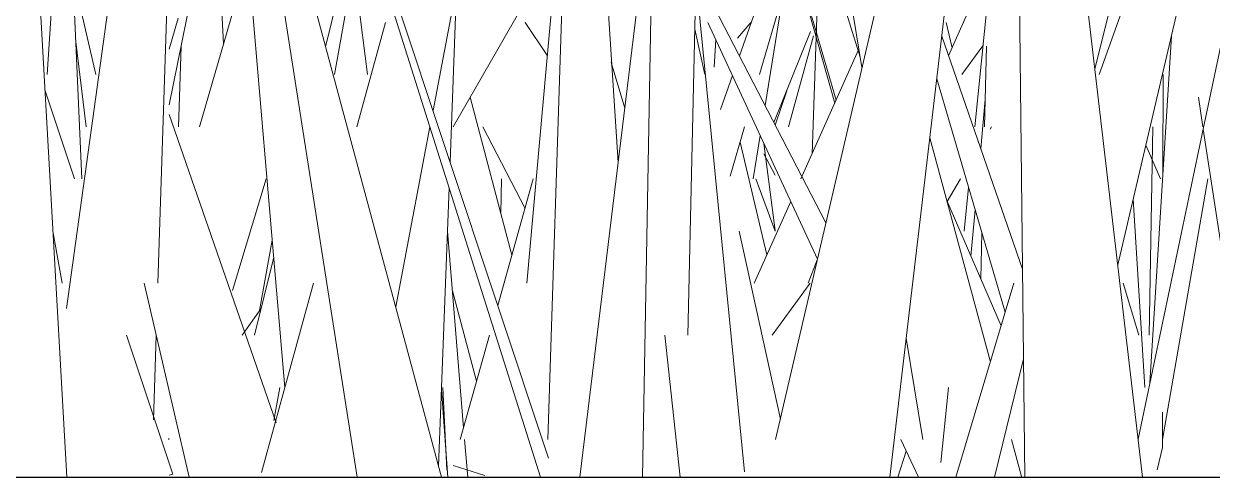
# Model space of a CAD drawing. Header units: millimetres. Extents: x -9575 to 27274, y -4387 to 11354.
# Drawn here: x -6782.2 to -6719.4, y 3048 to 3072 of the extents above; entities that cross this region are included whole.
import ezdxf

# ---------------------------------------------------------------- set-up
doc = ezdxf.new("R2010")
doc.units = ezdxf.units.MM
doc.layers.add('G-IMPT', color=8, linetype='Continuous', lineweight=9)

# ---------------------------------------------------------------- blocks, each defined once
blk = doc.blocks.new('Grass Array - 25_dwg-V49-North')
at = {"layer": 'G-IMPT'}
for p, q in [((-6729.26, 3048), (-6729.916, 3106.911)), ((-6779.946, 3056.935), (-6773.672, 3102.153)), ((-6754.308, 3100.295), (-6760.558, 3067.404)), ((-6736.4, 3048), (-6730.666, 3096.895)), ((-6728.691, 3096.418), (-6723.037, 3048)), ((-6773.031, 3095.983), (-6771.635, 3070.938)), ((-6725.339, 3069.306), (-6715.694, 3096.21)), ((-6737.877, 3069.687), (-6741.818, 3093.796)), ((-6769.135, 3093.244), (-6754.454, 3049.012)), ((-6754.878, 3048), (-6769.135, 3093.244)), ((-6773.987, 3092.52), (-6775.107, 3058.27)), ((-6771.523, 3089.394), (-6768.394, 3052.752)), ((-6752.333, 3089.081), (-6750.77, 3064.652)), ((-6717.734, 3087.496), (-6724.35, 3059.245)), ((-6764.563, 3048), (-6770.732, 3087.437)), ((-6725.558, 3069.589), (-6721.465, 3086.217)), ((-6719.828, 3066.418), (-6715.841, 3085.376)), ((-6754.878, 3048), (-6766.517, 3084.934)), ((-6780.011, 3083.72), (-6780.971, 3069.306)), ((-6779.13, 3063.788), (-6780.011, 3083.72)), ((-6781.864, 3082.336), (-6779.927, 3048)), ((-6753.43, 3082.278), (-6755.603, 3058.27)), ((-6754.488, 3049.993), (-6753.43, 3082.278)), ((-6768.85, 3080.453), (-6760.103, 3048)), ((-6747.23, 3080.255), (-6744.094, 3048.286)), ((-6737.966, 3070.228), (-6741.128, 3080.399)), ((-6748.917, 3079.869), (-6752.798, 3048)), ((-6749.481, 3048), (-6748.917, 3079.869)), ((-6744.359, 3070.302), (-6741.123, 3079.479)), ((-6774.506, 3067.702), (-6772.524, 3077.551)), ((-6765.763, 3069.306), (-6764.313, 3077.582)), ((-6740.903, 3077.582), (-6743.295, 3069.306)), ((-6736.047, 3077.582), (-6742.443, 3049.993)), ((-6779.13, 3063.788), (-6779.731, 3077.389)), ((-6740.128, 3076.402), (-6740.517, 3065.114)), ((-6765.122, 3075.345), (-6766.244, 3070.785)), ((-6754.381, 3075.441), (-6759.495, 3066.547)), ((-6733.299, 3070.301), (-6731.107, 3075.283)), ((-6779.606, 3074.562), (-6778.39, 3069.306)), ((-6770.503, 3074.823), (-6772.915, 3066.547)), ((-6764.727, 3074.823), (-6764.017, 3069.306)), ((-6746.651, 3074.351), (-6747.084, 3055.511)), ((-6739.319, 3067.798), (-6741.281, 3074.823)), ((-6740.41, 3071.936), (-6741.252, 3074.823)), ((-6731.107, 3074.584), (-6731.916, 3066.547)), ((-6759.658, 3064.692), (-6759.31, 3073.975)), ((-6749.481, 3048), (-6749.018, 3074.178)), ((-6739.786, 3061.456), (-6746.333, 3074.119)), ((-6743.001, 3067.674), (-6742.013, 3073.741)), ((-6774.031, 3072.301), (-6774.506, 3070.65)), ((-6764.592, 3066.547), (-6763.071, 3072.065)), ((-6755.681, 3072.065), (-6754.514, 3070.297)), ((-6746.023, 3072.065), (-6740.231, 3059.536)), ((-6744.461, 3071.23), (-6743.762, 3072.065)), ((-6740.41, 3071.936), (-6739.249, 3067.954)), ((-6733.109, 3070.732), (-6733.428, 3072.065)), ((-6746.183, 3069.306), (-6746.711, 3071.721)), ((-6745.687, 3069.704), (-6745.606, 3071.161)), ((-6742.531, 3066.767), (-6740.592, 3071.589)), ((-6741.767, 3066.547), (-6740.435, 3071.352)), ((-6733.662, 3071.348), (-6729.382, 3059.004)), ((-6721.516, 3071.348), (-6722.652, 3052.978)), ((-6778.902, 3066.547), (-6779.451, 3071.04)), ((-6774.013, 3066.547), (-6773.878, 3070.821)), ((-6738.076, 3070.582), (-6741.109, 3063.788)), ((-6732.594, 3069.306), (-6731.485, 3070.832)), ((-6731.396, 3066.547), (-6731.288, 3070.805)), ((-6751.139, 3069.944), (-6750.418, 3067.54)), ((-6745.359, 3067.464), (-6744.726, 3069.259)), ((-6721.963, 3064.123), (-6721.954, 3069.306)), ((-6730.304, 3056.735), (-6733.927, 3069.09)), ((-6779.519, 3063.788), (-6781.083, 3068.496)), ((-6756.389, 3059.747), (-6758.594, 3068.114)), ((-6742.461, 3066.631), (-6741.855, 3068.448)), ((-6731.359, 3067.989), (-6731.598, 3065.393)), ((-6719.848, 3066.547), (-6720.087, 3068.114)), ((-6768.86, 3050.884), (-6774.506, 3067.201)), ((-6760.722, 3066.545), (-6762.533, 3057.015)), ((-6757.917, 3066.547), (-6755.695, 3062.227)), ((-6744.092, 3066.547), (-6744.844, 3063.942)), ((-6731.029, 3066.547), (-6731.107, 3066.416)), ((-6719.828, 3066.418), (-6723.274, 3050.022)), ((-6722.499, 3066.547), (-6722.691, 3055.511)), ((-6719.828, 3066.418), (-6717.018, 3048)), ((-6742.906, 3059.765), (-6744.325, 3065.739)), ((-6743.633, 3063.788), (-6743.259, 3066.086)), ((-6742.472, 3061.06), (-6743.065, 3065.666)), ((-6734.294, 3065.956), (-6731.107, 3054.163)), ((-6722.869, 3065.572), (-6722.087, 3063.788)), ((-6743.074, 3065.115), (-6742.475, 3063.989)), ((-6771.168, 3057.883), (-6769.381, 3063.788)), ((-6757.133, 3057.084), (-6755.259, 3063.788)), ((-6757.133, 3057.084), (-6755.259, 3063.788)), ((-6756.936, 3063.788), (-6756.977, 3061.981)), ((-6743.493, 3063.788), (-6742.461, 3061.029)), ((-6732.665, 3063.788), (-6733.376, 3062.588)), ((-6719.59, 3063.788), (-6721.985, 3049.993)), ((-6760.263, 3048.593), (-6759.709, 3063.333)), ((-6732.24, 3063.336), (-6732.472, 3061.029)), ((-6741.643, 3062.592), (-6743.573, 3058.27)), ((-6733.397, 3062.638), (-6730.518, 3056.022)), ((-6723.539, 3062.71), (-6722.919, 3052.752)), ((-6731.894, 3062.159), (-6732.12, 3059.702)), ((-6780.177, 3058.27), (-6780.656, 3061.029)), ((-6769.729, 3056.822), (-6769.06, 3060.543)), ((-6758.942, 3050.617), (-6759.796, 3061.023)), ((-6742.192, 3051.076), (-6744.371, 3061.029)), ((-6731.599, 3058.505), (-6731.537, 3060.941)), ((-6768.984, 3059.653), (-6770.003, 3055.511)), ((-6740.717, 3058.27), (-6740.239, 3059.5)), ((-6775.837, 3058.27), (-6773.461, 3048)), ((-6769.634, 3048.256), (-6766.874, 3058.27)), ((-6742.62, 3055.511), (-6740.615, 3058.27)), ((-6729.844, 3058.27), (-6732.923, 3048)), ((-6723.23, 3055.511), (-6724.075, 3058.27)), ((-6758.254, 3053.077), (-6759.537, 3057.863)), ((-6770.648, 3055.518), (-6769.654, 3056.928)), ((-6774.325, 3048.155), (-6776.769, 3055.511)), ((-6775.198, 3055.505), (-6775.344, 3051.03)), ((-6759.116, 3049.993), (-6757.573, 3055.511)), ((-6759.116, 3049.993), (-6757.573, 3055.511)), ((-6748.304, 3055.511), (-6747.496, 3048)), ((-6734.658, 3049.993), (-6735.536, 3055.365)), ((-6730.872, 3048), (-6729.33, 3054.267)), ((-6768.97, 3050.998), (-6768.663, 3052.752)), ((-6759.773, 3048), (-6760.111, 3052.651)), ((-6760.04, 3052.752), (-6759.828, 3048.382)), ((-6733.306, 3052.752), (-6733.705, 3048.783)), ((-6721.99, 3049.577), (-6721.986, 3051.444)), ((-6774.542, 3049.993), (-6774.506, 3050.045)), ((-6758.727, 3048), (-6758.89, 3049.993)), ((-6735.818, 3049.993), (-6734.897, 3048)), ((-6729.98, 3049.993), (-6729.451, 3048.035)), ((-6735.538, 3049.386), (-6735.985, 3048)), ((-6722.262, 3048.393), (-6721.99, 3049.577)), ((-6759.499, 3048.622), (-6757.815, 3048.091)), ((-6774.325, 3048.155), (-6774.506, 3048.118))]:
    blk.add_line(p, q, dxfattribs=at)
blk = doc.blocks.new('Grass Array - Grass Array-V52-North')
blk.add_blockref('Grass Array - 25_dwg-V49-North', (0, 0))

msp = doc.modelspace()

# ---------------------------------------------------------------- linework, layer by layer
msp.add_line((-7466.268, 3048), (-6666.168, 3048))

# ---------------------------------------------------------------- block references
msp.add_blockref('Grass Array - Grass Array-V52-North', (0, 0))

doc.saveas('drawing.dxf')
